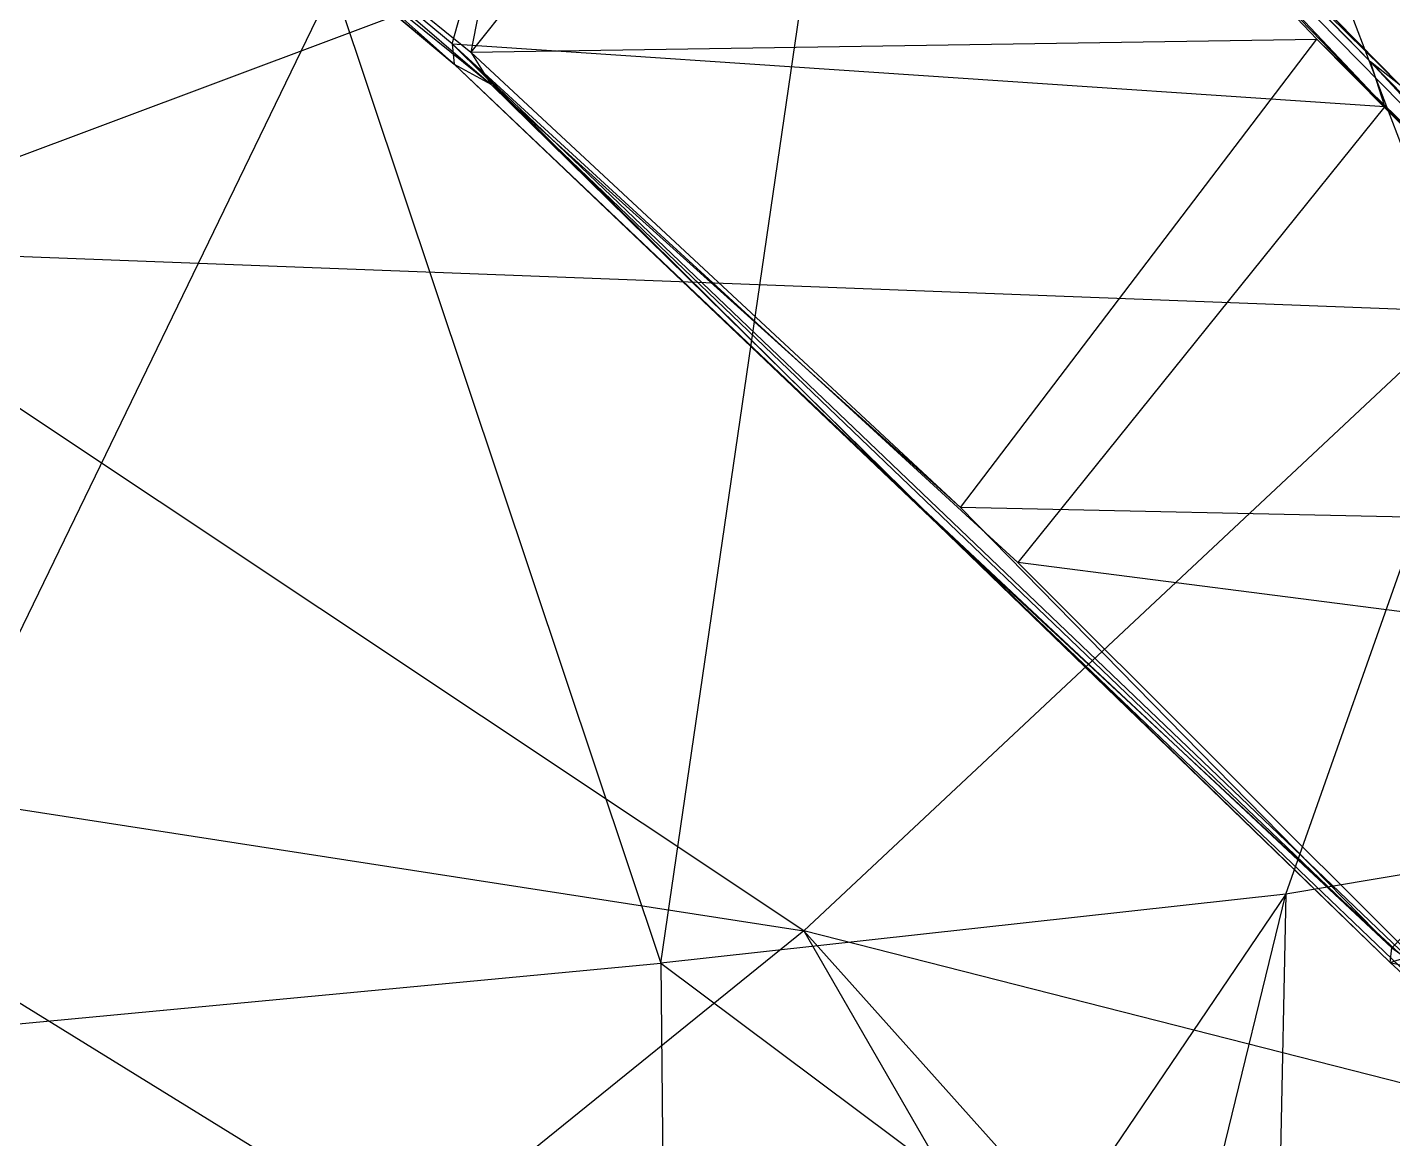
# Model space of a CAD drawing. Extents: x 11992 to 29481, y -6727 to 6811.
# Drawn here: x 17241.6 to 17324.8, y -1332.3 to -1264.6 of the extents above; entities that cross this region are included whole.
import ezdxf

# ---------------------------------------------------------------- set-up
doc = ezdxf.new("R2010")
doc.units = 0
doc.header["$MEASUREMENT"] = 0
doc.layers.get('0').update_dxf_attribs({"color": 8, "linetype": 'CONTINUOUS'})

msp = doc.modelspace()

# ---------------------------------------------------------------- linework, layer by layer
for p, q in [((17280.232, -1321.62, -2062.763), (17299.678, -1188.186, -2062.005)), ((17277.523, -1219.999, -2065.995), (17268.655, -1266.11, -2065.905)), ((17278.852, -1221.12, -2113.157), (17323.458, -1266.687, -2112.23)), ((17278.852, -1221.12, -2113.157), (17324.327, -1269.405, -2113.916)), ((17267.509, -1265.597, -2113.508), (17279.506, -1223.011, -2113.544)), ((17279.506, -1223.011, -2113.544), (17324.327, -1269.405, -2113.916)), ((17292.59, -1235.944, -2066.051), (17268.655, -1266.11, -2065.905)), ((17292.59, -1235.944, -2066.051), (17350.043, -1294.395, -2066.094)), ((17292.59, -1235.944, -2066.051), (17320.186, -1265.316, -2065.501)), ((17292.59, -1235.944, -2066.051), (17325.296, -1268.137, -2067.275)), ((17294.873, -1237.235, -2112.261), (17323.458, -1266.687, -2112.23)), ((17294.873, -1237.235, -2112.261), (17325.296, -1268.137, -2067.275)), ((17295.029, -1237.406, -2067.192), (17325.296, -1268.137, -2067.275)), ((17315.054, -1244.743, -1965.37), (17226.405, -1277.997, -1968.19)), ((17315.054, -1244.743, -1965.37), (17329.196, -1281.923, -1968.276)), ((17248.896, -1250.141, -2113.481), (17267.639, -1266.825, -2112.301)), ((17267.509, -1265.597, -2113.508), (17248.896, -1250.141, -2113.481)), ((17267.635, -1266.826, -2067.229), (17248.771, -1251.039, -2112.3)), ((17248.771, -1251.039, -2112.3), (17267.639, -1266.825, -2112.301)), ((17248.775, -1251.042, -2067.195), (17269.866, -1268.047, -2066.246)), ((17248.775, -1251.042, -2067.195), (17267.635, -1266.826, -2067.229)), ((17249.765, -1250.757, -2065.992), (17268.655, -1266.11, -2065.905)), ((17249.765, -1250.757, -2065.992), (17269.866, -1268.047, -2066.246)), ((17318.312, -1317.432, -2065.462), (17340.19, -1255.306, -2065.044)), ((17229.04, -1326.455, -2061.684), (17260.275, -1261.972, -2061.456)), ((17260.275, -1261.972, -2061.456), (17280.232, -1321.62, -2062.763)), ((17268.655, -1266.11, -2065.905), (17320.186, -1265.316, -2065.501)), ((17298.474, -1293.862, -2065.505), (17320.186, -1265.316, -2065.501)), ((17349.516, -1294.957, -2065.667), (17320.186, -1265.316, -2065.501)), ((17350.043, -1294.395, -2066.094), (17320.186, -1265.316, -2065.501)), ((17267.509, -1265.597, -2113.508), (17297.11, -1294.895, -2112.197)), ((17267.509, -1265.597, -2113.508), (17334.309, -1329.501, -2113.428)), ((17267.509, -1265.597, -2113.508), (17301.966, -1297.215, -2114.042)), ((17267.509, -1265.597, -2113.508), (17267.639, -1266.825, -2112.301)), ((17267.509, -1265.597, -2113.508), (17324.327, -1269.405, -2113.916)), ((17268.655, -1266.11, -2065.905), (17269.866, -1268.047, -2066.246)), ((17268.655, -1266.11, -2065.905), (17298.474, -1293.862, -2065.505)), ((17267.635, -1266.826, -2067.229), (17267.639, -1266.825, -2112.301)), ((17267.635, -1266.826, -2067.229), (17269.866, -1268.047, -2066.246)), ((17267.635, -1266.826, -2067.229), (17296.182, -1293.945, -2067.276)), ((17267.639, -1266.825, -2112.301), (17297.11, -1294.895, -2112.197)), ((17267.639, -1266.825, -2112.301), (17296.182, -1293.945, -2067.276)), ((17359.13, -1304.004, -2111.988), (17323.458, -1266.687, -2112.23)), ((17350.8, -1294.632, -2066.906), (17323.458, -1266.687, -2112.23)), ((17325.296, -1268.137, -2067.275), (17323.458, -1266.687, -2112.23)), ((17358.537, -1304.48, -2113.165), (17323.458, -1266.687, -2112.23)), ((17324.327, -1269.405, -2113.916), (17323.458, -1266.687, -2112.23)), ((17324.764, -1320.693, -2066.048), (17269.866, -1268.047, -2066.246)), ((17296.182, -1293.945, -2067.276), (17269.866, -1268.047, -2066.246)), ((17269.866, -1268.047, -2066.246), (17298.474, -1293.862, -2065.505)), ((17324.327, -1269.405, -2113.916), (17301.966, -1297.215, -2114.042)), ((17358.537, -1304.48, -2113.165), (17324.327, -1269.405, -2113.916)), ((17288.933, -1319.666, -1974.016), (17226.405, -1277.997, -1968.19)), ((17329.196, -1281.923, -1968.276), (17226.405, -1277.997, -1968.19)), ((17288.933, -1319.666, -1974.016), (17329.196, -1281.923, -1968.276)), ((17324.764, -1320.693, -2066.048), (17296.182, -1293.945, -2067.276)), ((17324.665, -1321.583, -2067.183), (17296.182, -1293.945, -2067.276)), ((17297.11, -1294.895, -2112.197), (17296.182, -1293.945, -2067.276)), ((17349.516, -1294.957, -2065.667), (17298.474, -1293.862, -2065.505)), ((17324.764, -1320.693, -2066.048), (17298.474, -1293.862, -2065.505)), ((17324.665, -1321.583, -2067.183), (17297.11, -1294.895, -2112.197)), ((17333.907, -1330.142, -2112.25), (17297.11, -1294.895, -2112.197)), ((17334.309, -1329.501, -2113.428), (17297.11, -1294.895, -2112.197)), ((17349.516, -1294.957, -2065.667), (17324.764, -1320.693, -2066.048)), ((17358.537, -1304.48, -2113.165), (17301.966, -1297.215, -2114.042)), ((17334.309, -1329.501, -2113.428), (17301.966, -1297.215, -2114.042)), ((17379.037, -1307.218, -2065.927), (17318.312, -1317.432, -2065.462)), ((17215.598, -1308.294, -1973.824), (17265.174, -1338.871, -1979.38)), ((17215.598, -1308.294, -1973.824), (17288.933, -1319.666, -1974.016)), ((17318.312, -1317.432, -2065.462), (17280.232, -1321.62, -2062.763)), ((17318.312, -1317.432, -2065.462), (17303.612, -1339.119, -2064.336)), ((17306.218, -1366.836, -2065.097), (17318.312, -1317.432, -2065.462)), ((17318.312, -1317.432, -2065.462), (17317.262, -1366.44, -2065.7)), ((17288.933, -1319.666, -1974.016), (17265.174, -1338.871, -1979.38)), ((17338.582, -1332.316, -1974.735), (17288.933, -1319.666, -1974.016)), ((17288.933, -1319.666, -1974.016), (17324.76, -1359.66, -1979.846)), ((17288.933, -1319.666, -1974.016), (17307.099, -1351.078, -1979.659)), ((17324.665, -1321.583, -2067.183), (17324.764, -1320.693, -2066.048)), ((17324.764, -1320.693, -2066.048), (17325.585, -1321.284, -2066.349)), ((17229.04, -1326.455, -2061.684), (17280.232, -1321.62, -2062.763)), ((17280.232, -1321.62, -2062.763), (17303.612, -1339.119, -2064.336)), ((17280.232, -1321.62, -2062.763), (17280.534, -1357.327, -2061.629)), ((17324.665, -1321.583, -2067.183), (17325.585, -1321.284, -2066.349)), ((17324.665, -1321.583, -2067.183), (17325.438, -1321.762, -2067.195)), ((17324.665, -1321.583, -2067.183), (17333.907, -1330.142, -2112.25))]:
    msp.add_line(p, q)

doc.saveas('drawing.dxf')
